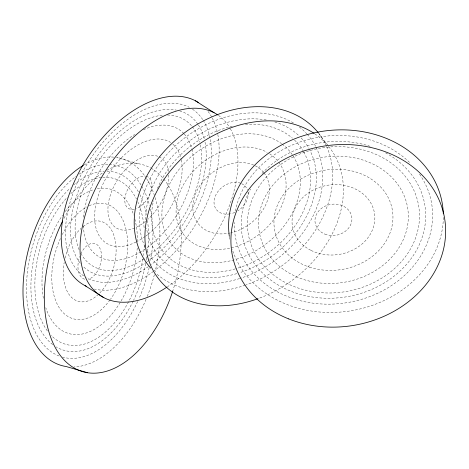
<?xml version="1.0" encoding="UTF-8"?>
<svg xmlns="http://www.w3.org/2000/svg" width="469" height="469" viewBox="0 0 469 469"><rect width="100%" height="100%" fill="white"/><g stroke="black" fill="none" stroke-linecap="round" stroke-linejoin="round"><path stroke-width="0.35" stroke-dasharray="2.35 1.76" d="M138.033 163.658L116.699 157.467A107.747 64.048 -73.8 0 1 146.246 178.091M318.791 133.513L327.385 144.857M443.352 217.411A107.747 90.875 -8.9 0 1 349.229 311.064A107.747 90.875 -8.9 0 1 232.178 249.086M229.769 239.237A107.747 90.875 -8.9 0 1 229.423 237.097M419.562 174.187A99.534 83.945 -8.9 0 1 357.894 300.371A99.534 83.945 -8.9 0 1 234.283 222.429M235.467 211.079A99.534 83.945 -8.9 0 1 307.857 139.569A99.534 83.945 -8.9 0 1 410.697 163.546M385.541 152.847A92.569 78.071 -8.9 0 1 411.999 257.405A92.569 78.071 -8.9 0 1 288.922 290.411A92.569 78.071 -8.9 0 1 250.61 189.036M262.001 173.442A92.569 78.071 -8.9 0 1 370.762 146.516M278.897 162.456A59.721 45.681 -37.2 0 1 237.003 246.172A59.721 45.681 -37.2 0 1 178.589 195.819A59.721 45.681 -37.2 0 1 267.119 152.302M269.611 153.791A59.721 45.681 -37.2 0 1 278.469 161.893M316.065 147.19A99.534 76.13 -37.2 0 1 240.327 278.316M239.63 278.539A99.534 76.13 -37.2 0 1 147.125 251.226M144.915 246.764A99.534 76.13 -37.2 0 1 180.688 141.099A99.534 76.13 -37.2 0 1 293.934 123.288M299.351 127.011A99.534 76.13 -37.2 0 1 306.732 133.741M307.213 134.269A99.534 76.13 -37.2 0 1 315.737 146.557M282.121 144.083A75.151 57.482 -37.2 0 1 295.2 206.741A75.151 57.482 -37.2 0 1 234.84 259.685M234.142 259.885A75.151 57.482 -37.2 0 1 166.97 189.863A75.151 57.482 -37.2 0 1 281.535 143.655M309.118 148.878A92.569 70.801 -37.2 0 1 239.471 272.782M236.781 273.615A92.569 70.801 -37.2 0 1 146.545 228.139M145.836 219.58A92.569 70.801 -37.2 0 1 267.781 120.246M274.828 121.987A92.569 70.801 -37.2 0 1 299.14 135.922M301.157 137.956A92.569 70.801 -37.2 0 1 308.766 148.251M248.054 192.366A18.549 14.187 -37.2 0 1 237.924 210.774M234.899 212.387A18.549 14.187 -37.2 0 1 230.455 213.805M229.816 213.923A18.549 14.187 -37.2 0 1 215.025 196.822A18.549 14.187 -37.2 0 1 240.996 183.379M241.594 183.643A18.549 14.187 -37.2 0 1 247.427 189.886M264.035 172.926A41.553 31.786 -37.2 0 1 264.34 207.556A41.553 31.786 -37.2 0 1 231.024 232.782M230.355 232.935A41.553 31.786 -37.2 0 1 197.818 189.048A41.553 31.786 -37.2 0 1 263.601 172.387M328.699 146.539A107.747 82.415 -37.2 0 1 258.718 298.413M314.816 133.864A107.747 82.415 -37.2 0 1 327.321 144.903M326.647 146.475A107.747 82.415 -37.2 0 1 245.932 284.964M245.252 285.199A107.747 82.415 -37.2 0 1 155.872 273.239M318.844 133.477A107.747 82.415 -37.2 0 1 326.342 145.812M294.538 140.084A86.349 66.047 -37.2 0 1 303.414 151.381M303.771 152.009A86.349 66.047 -37.2 0 1 235.901 268.696M235.209 268.895A86.349 66.047 -37.2 0 1 153.504 200.755M157.467 188.479A86.349 66.047 -37.2 0 1 232.518 126.249M245.381 124.373A86.349 66.047 -37.2 0 1 292.375 138.126M179.668 110.889A92.569 54.597 -57.4 0 1 198.059 124.467M198.44 125.041A92.569 54.597 -57.4 0 1 204.443 139.475M205.029 142.213A92.569 54.597 -57.4 0 1 149.67 260.008M149.083 260.442A92.569 54.597 -57.4 0 1 147.313 261.696M146.727 262.107A92.569 54.597 -57.4 0 1 82.691 265.982M80.287 263.232A92.569 54.597 -57.4 0 1 91.619 164.555A92.569 54.597 -57.4 0 1 176.221 110.068M172.903 144.194A59.721 35.222 -57.4 0 1 181.186 159.202M181.333 159.9A59.721 35.222 -57.4 0 1 145.753 236.077M145.185 236.493A59.721 35.222 -57.4 0 1 136.702 241.723M136.063 242.039A59.721 35.222 -57.4 0 1 98.801 194.066A59.721 35.222 -57.4 0 1 170.616 142.488M146.228 176.244A18.549 10.939 -57.4 0 1 150.954 191.487A18.549 10.939 -57.4 0 1 136.186 208.699M134.345 209.238A18.549 10.939 -57.4 0 1 125.897 193.744A18.549 10.939 -57.4 0 1 145.027 176.074M167.521 115.005A86.349 50.928 -57.4 0 1 191.85 126.143M192.313 126.7A86.349 50.928 -57.4 0 1 199.765 142.113M200.41 144.903A86.349 50.928 -57.4 0 1 148.567 255.74M147.964 256.18A86.349 50.928 -57.4 0 1 144.909 258.296M144.294 258.7A86.349 50.928 -57.4 0 1 80.92 253.518M79.097 249.707A86.349 50.928 -57.4 0 1 94.697 166.548A86.349 50.928 -57.4 0 1 163.224 115.145M218.425 115.362A107.747 63.55 -57.4 0 1 229.992 128.148M230.355 128.776A107.747 63.55 -57.4 0 1 167.644 286.653M208.066 111.487A107.747 63.55 -57.4 0 1 211.906 117.397M212.252 118.041A107.747 63.55 -57.4 0 1 217.675 133.835M217.809 134.533A107.747 63.55 -57.4 0 1 154.131 270.894M153.551 271.328A107.747 63.55 -57.4 0 1 94.339 289.068M184.27 134.046A75.151 44.321 -57.4 0 1 191.786 148.609M191.973 149.347A75.151 44.321 -57.4 0 1 146.299 248.253M145.707 248.676A75.151 44.321 -57.4 0 1 141.497 251.437M140.893 251.8A75.151 44.321 -57.4 0 1 83.371 225.741M83.57 217.194A75.151 44.321 -57.4 0 1 134.656 134.456M143.461 129.725A75.151 44.321 -57.4 0 1 183.795 133.53M192.472 109.213A99.534 58.707 -57.4 0 1 202.848 119.777M203.235 120.375A99.534 58.707 -57.4 0 1 151.329 264.469M148.474 266.544A99.534 58.707 -57.4 0 1 86.806 277.83M83.675 275.895A99.534 58.707 -57.4 0 1 88.125 162.391A99.534 58.707 -57.4 0 1 189.306 107.342M159.079 156.822A41.553 24.511 -57.4 0 1 168.529 171.472M168.811 174.96A41.553 24.511 -57.4 0 1 147.794 219.381M145.595 221.28A41.553 24.511 -57.4 0 1 135.998 227.418M134.685 227.998A41.553 24.511 -57.4 0 1 110.578 194.442A41.553 24.511 -57.4 0 1 158.416 156.529M146.615 178.66A107.747 64.048 -73.8 0 1 154.289 195.092M155.11 197.672A107.747 64.048 -73.8 0 1 155.063 271.909M154.365 274.693A107.747 64.048 -73.8 0 1 147.16 296.66M146.076 299.298A107.747 64.048 -73.8 0 1 73.973 366.969M84.121 164.906A107.747 64.048 -73.8 0 1 115.321 157.279M151.112 168.23A107.747 64.048 -73.8 0 1 163.218 178.408M163.699 178.982A107.747 64.048 -73.8 0 1 173.102 289.93M63.989 218.39A107.747 64.048 -73.8 0 1 102.84 172.709M106.774 170.341A107.747 64.048 -73.8 0 1 150.461 167.873M83.16 226.533A41.553 24.705 -73.8 0 1 116.036 246.94A41.553 24.705 -73.8 0 1 87.375 301.116A41.553 24.705 -73.8 0 1 64.2 262.359M65.056 258.108A41.553 24.705 -73.8 0 1 81.008 228.415M80.82 253.829A18.549 11.027 -73.8 0 1 100.706 250.387A18.549 11.027 -73.8 0 1 88.354 279.202M84.672 279.225A18.549 11.027 -73.8 0 1 79.771 256.355M109.3 164.426A99.534 59.164 -73.8 0 1 141.368 185.489M141.738 186.105A99.534 59.164 -73.8 0 1 149.511 205.416M150.385 209.057A99.534 59.164 -73.8 0 1 150.297 262.13M149.142 267.74A99.534 59.164 -73.8 0 1 138.888 298.853M137.669 301.532A99.534 59.164 -73.8 0 1 62.441 357.102M59.094 355.994A99.534 59.164 -73.8 0 1 27.167 274.611A99.534 59.164 -73.8 0 1 76.388 176.063M78.88 174.28A99.534 59.164 -73.8 0 1 107.876 164.385M89.18 205.739A59.721 35.497 -73.8 0 1 126.014 229.523A59.721 35.497 -73.8 0 1 110.426 299.322M110.01 299.896A59.721 35.497 -73.8 0 1 61.304 310.589A59.721 35.497 -73.8 0 1 60.378 238.545M62.266 234.594A59.721 35.497 -73.8 0 1 86.689 206.981M97.288 188.708A75.151 44.672 -73.8 0 1 133.665 215.048M134.855 219.105A75.151 44.672 -73.8 0 1 137.464 240.749M137.229 247.954A75.151 44.672 -73.8 0 1 96.913 327.802A75.151 44.672 -73.8 0 1 45.774 307.711M43.4 298.272A75.151 44.672 -73.8 0 1 62.582 215.171M65.209 211.554A75.151 44.672 -73.8 0 1 94.04 189.499M106.95 171.179A92.569 55.025 -73.8 0 1 138.525 192.126M139.868 194.617A92.569 55.025 -73.8 0 1 146.492 214.433M147.483 220.336A92.569 55.025 -73.8 0 1 147.565 252.17M146.774 257.903A92.569 55.025 -73.8 0 1 146.293 260.782M145.753 263.654A92.569 55.025 -73.8 0 1 133.483 300.471M133.155 301.139A92.569 55.025 -73.8 0 1 56.145 346.89M52.698 344.557A92.569 55.025 -73.8 0 1 31.786 271.381A92.569 55.025 -73.8 0 1 70.315 187.946M73.592 185.009A92.569 55.025 -73.8 0 1 104.112 171.226M102.74 177.311A86.349 51.326 -73.8 0 1 136.508 199.132M137.716 201.67A86.349 51.326 -73.8 0 1 144.247 229.112M144.341 245.422A86.349 51.326 -73.8 0 1 143.338 255.447M142.799 258.999A86.349 51.326 -73.8 0 1 104.194 333.096A86.349 51.326 -73.8 0 1 51.08 335.3M47.381 330.909A86.349 51.326 -73.8 0 1 67.466 197.086M70.778 193.691A86.349 51.326 -73.8 0 1 102.002 177.37M289.625 284.654A86.349 72.824 -8.9 0 0 419.491 216.784A86.349 72.824 -8.9 0 0 291.231 158.018A86.349 72.824 -8.9 0 0 289.625 284.654M296.074 276.593A75.151 63.379 -8.9 0 0 408.335 216.426A75.151 63.379 -8.9 0 0 295.939 166.442A75.151 63.379 -8.9 0 0 296.074 276.593M309.493 267.148A59.721 50.371 -8.9 0 0 392.606 211.677A59.721 50.371 -8.9 0 0 298.249 180.629A59.721 50.371 -8.9 0 0 309.493 267.148M311.082 250.411A41.553 35.046 -8.9 0 0 374.813 219.633A41.553 35.046 -8.9 0 0 314.447 189.412A41.553 35.046 -8.9 0 0 311.082 250.411M324.923 234.125A18.549 15.641 -8.9 0 0 351.914 218.308A18.549 15.641 -8.9 0 0 323.51 207.022A18.549 15.641 -8.9 0 0 324.923 234.125"/><path stroke-width="0.7" d="M87.51 372.726L66.182 366.535A107.747 64.048 -73.8 0 1 23.573 277.988A107.747 64.048 -73.8 0 1 83.464 165.293M195.315 100.729L214.116 112.736M85.088 285.674L103.889 297.68M229.323 236.382A107.747 90.875 -8.9 0 1 328.288 130.552A107.747 90.875 -8.9 0 1 443.316 213.811M258.038 298.659A107.747 82.415 -37.2 0 1 150.004 207.234A107.747 82.415 -37.2 0 1 314.207 133.454M150.76 268.127A107.747 82.415 -37.2 0 1 180.301 136.098A107.747 82.415 -37.2 0 1 318.398 132.915M167.052 287.051A107.747 63.55 -57.4 0 1 85.376 214.48A107.747 63.55 -57.4 0 1 217.827 114.952M86.325 286.283A107.747 63.55 -57.4 0 1 84.649 162.192A107.747 63.55 -57.4 0 1 198.428 102.541M172.885 290.628A107.747 64.048 -73.8 0 1 72.759 367.157A107.747 64.048 -73.8 0 1 62.682 220.975M288.74 318.926A107.747 90.875 -8.9 0 0 445.55 227.043A107.747 90.875 -8.9 0 0 280.55 161.5A107.747 90.875 -8.9 0 0 288.74 318.926"/></g></svg>
